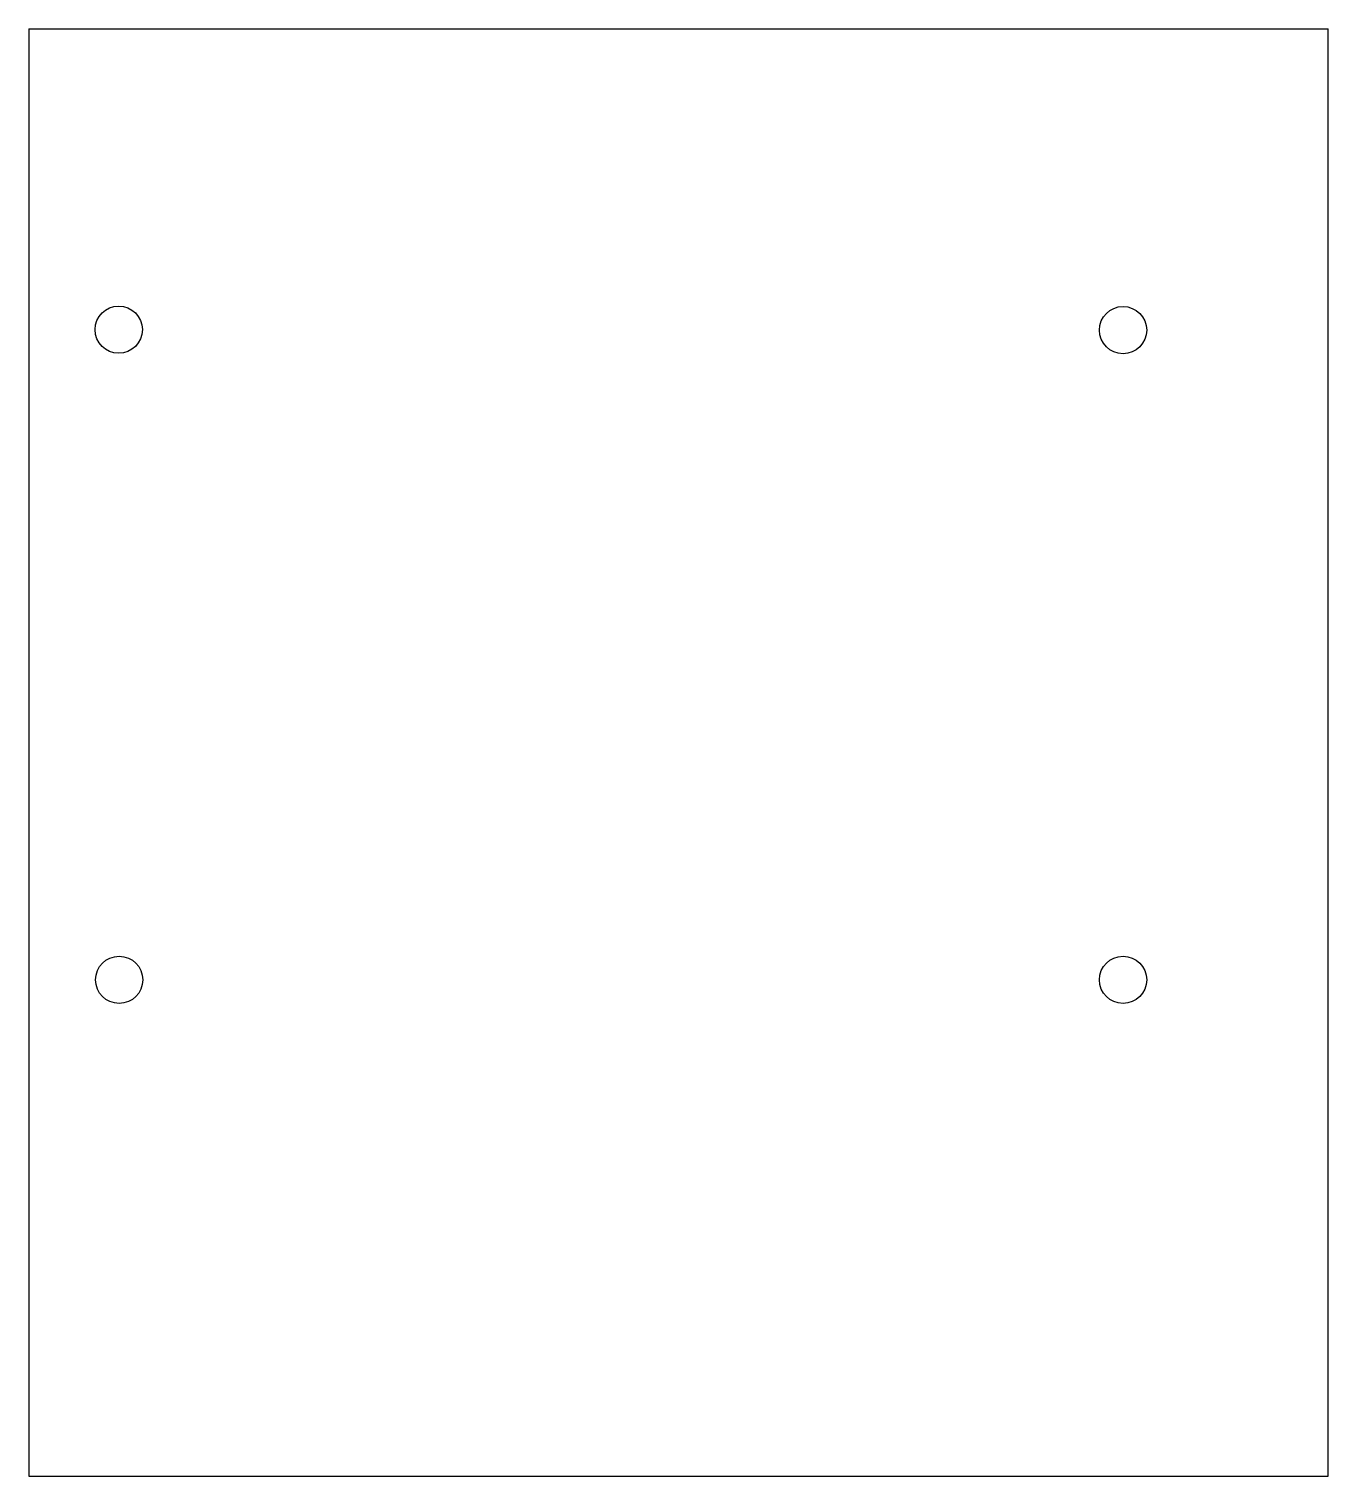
# Model space of a CAD drawing. Extents: x 30 to 140, y 52 to 175.
import ezdxf

# ---------------------------------------------------------------- set-up
doc = ezdxf.new("R2010")
doc.units = 0
doc.layers.add('20', color=31, linetype='CONTINUOUS')

msp = doc.modelspace()

# ---------------------------------------------------------------- linework, layer by layer
at = {"layer": '20'}
for p, q in [((30, 175), (30, 52.5)), ((30, 175), (140, 175)), ((140, 52.5), (140, 175)), ((30, 52.5), (140, 52.5))]:
    msp.add_line(p, q, dxfattribs=at)
for centre in [(37.6019, 149.5461), (122.6419, 149.5061), (37.6419, 94.5061), (122.6419, 94.5061)]:
    msp.add_circle(centre, 2, dxfattribs=at)

doc.saveas('drawing.dxf')
